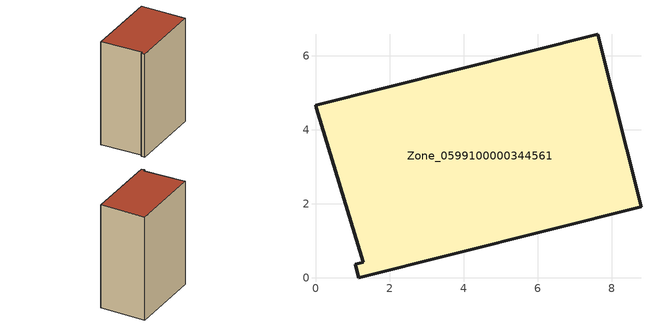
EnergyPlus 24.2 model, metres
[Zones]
Zone_0599100000344561
 floor ground (C_G): 1.17,0 1.08,0.37 1.29,0.42 0.02,4.59 0,4.66 7.62,6.58 8.79,1.92 z0
 wall outside (C_F): 1.17,0 8.79,1.92 7.62,6.58 0,4.66 0.02,4.59 1.29,0.42 1.08,0.37 1.17,0 z0:11.29
 roof outside (C_R): 1.08,0.37 1.17,0 8.79,1.92 7.62,6.58 0,4.66 0.02,4.59 1.29,0.42 z11.29
[BUILDING]
Pand.0599100000344561: North Axis=0; Terrain=City; Loads Convergence Tolerance Value=0.04; Temperature Convergence Tolerance Value=0.4; Solar Distribution=FullExterior; Maximum Number of Warmup Days=25; Minimum Number of Warmup Days=1
[Site:Location]
Rotterdam.The.Hague.AP_ZH_NLD Design_Conditions: Latitude=51.96; Longitude=4.45; Time Zone=1; Elevation=-4.5
[SITE:GROUNDTEMPERATURE:BUILDINGSURFACE]
18, 18, 18, 18, 18, 18, 18, 18, 18, 18, 18, 18
[MATERIAL] Thermal Absorptance=0.9; Solar Absorptance=0.7; Visible Absorptance=0.7
Name | Roughness | Thickness | Conductivity | Density | Specific Heat
G.TI.1992-2005 | MediumSmooth | 0.15 | 0.06 | 540 | 1210
F.TI.1992-2005 | Rough | 0.3 | 0.12 | 1920 | 840
R.TI.1992-2005 | MediumRough | 0.2 | 0.08 | 1500 | 1000
[CONSTRUCTION]
C_G: G.TI.1992-2005
C_F: F.TI.1992-2005
C_R: R.TI.1992-2005
[ZONE]
Zone_0599100000344561: Type=1; Multiplier=1; Ceiling Height=Autocalculate; Volume=Autocalculate; Floor Area=autocalculate; Part of Total Floor Area=Yes
[ZONEINFILTRATION:DESIGNFLOWRATE]
Infil_Zone_0599100000344561: Zone or ZoneList or Space or SpaceList=Zone_0599100000344561; Schedule=AlwaysOn; Design Flow Rate Calculation Method=Flow/Area; Flow Rate per Floor Area=0.0015; Constant Term Coefficient=1; Temperature Term Coefficient=0; Velocity Term Coefficient=0; Velocity Squared Term Coefficient=0
[HVACTEMPLATE:ZONE:IDEALLOADSAIRSYSTEM]
Zone_0599100000344561: Maximum Heating Supply Air Temperature=50; Minimum Cooling Supply Air Temperature=13; Maximum Heating Supply Air Humidity Ratio=0.0156; Minimum Cooling Supply Air Humidity Ratio=0.0077; Heating Limit=NoLimit; Cooling Limit=NoLimit; Dehumidification Control Type=ConstantSensibleHeatRatio; Cooling Sensible Heat Ratio=0.7; Dehumidification Setpoint=60; Humidification Control Type=None; Humidification Setpoint=30; Outdoor Air Method=None; Outdoor Air Flow Rate per Person=0.00944; Outdoor Air Flow Rate per Zone Floor Area=0; Outdoor Air Flow Rate per Zone=0; Demand Controlled Ventilation Type=None; Outdoor Air Economizer Type=NoEconomizer; Heat Recovery Type=None; Sensible Heat Recovery Effectiveness=0.7; Latent Heat Recovery Effectiveness=0.65
[ZONECONTROL:THERMOSTAT]
ThermostatControl_Zone_0599100000344561: Zone or ZoneList=Zone_0599100000344561; Control Type Schedule=DualSetpointControlType; Control 1=Thermostat_Zone_0599100000344561; Temperature Difference Between Cutout And Setpoint=0
[THERMOSTATSETPOINT:DUALSETPOINT]
Thermostat_Zone_0599100000344561: Heating Setpoint Temperature Schedule=HeatingSetpoint_Zone_0599100000344561; Cooling Setpoint Temperature Schedule=CoolingSetpoint_Zone_0599100000344561
[SCHEDULE:COMPACT]
HeatingSetpoint_Zone_0599100000344561: Through: 12/31, For: AllDays, Until: 24:00, 21
CoolingSetpoint_Zone_0599100000344561: Through: 12/31, For: AllDays, Until: 24:00, 24
DualSetpointControlType: Through: 12/31, For: AllDays, Until: 24:00, 4
AlwaysOn: Through: 12/31, For: AllDays, Until: 24:00, 1
